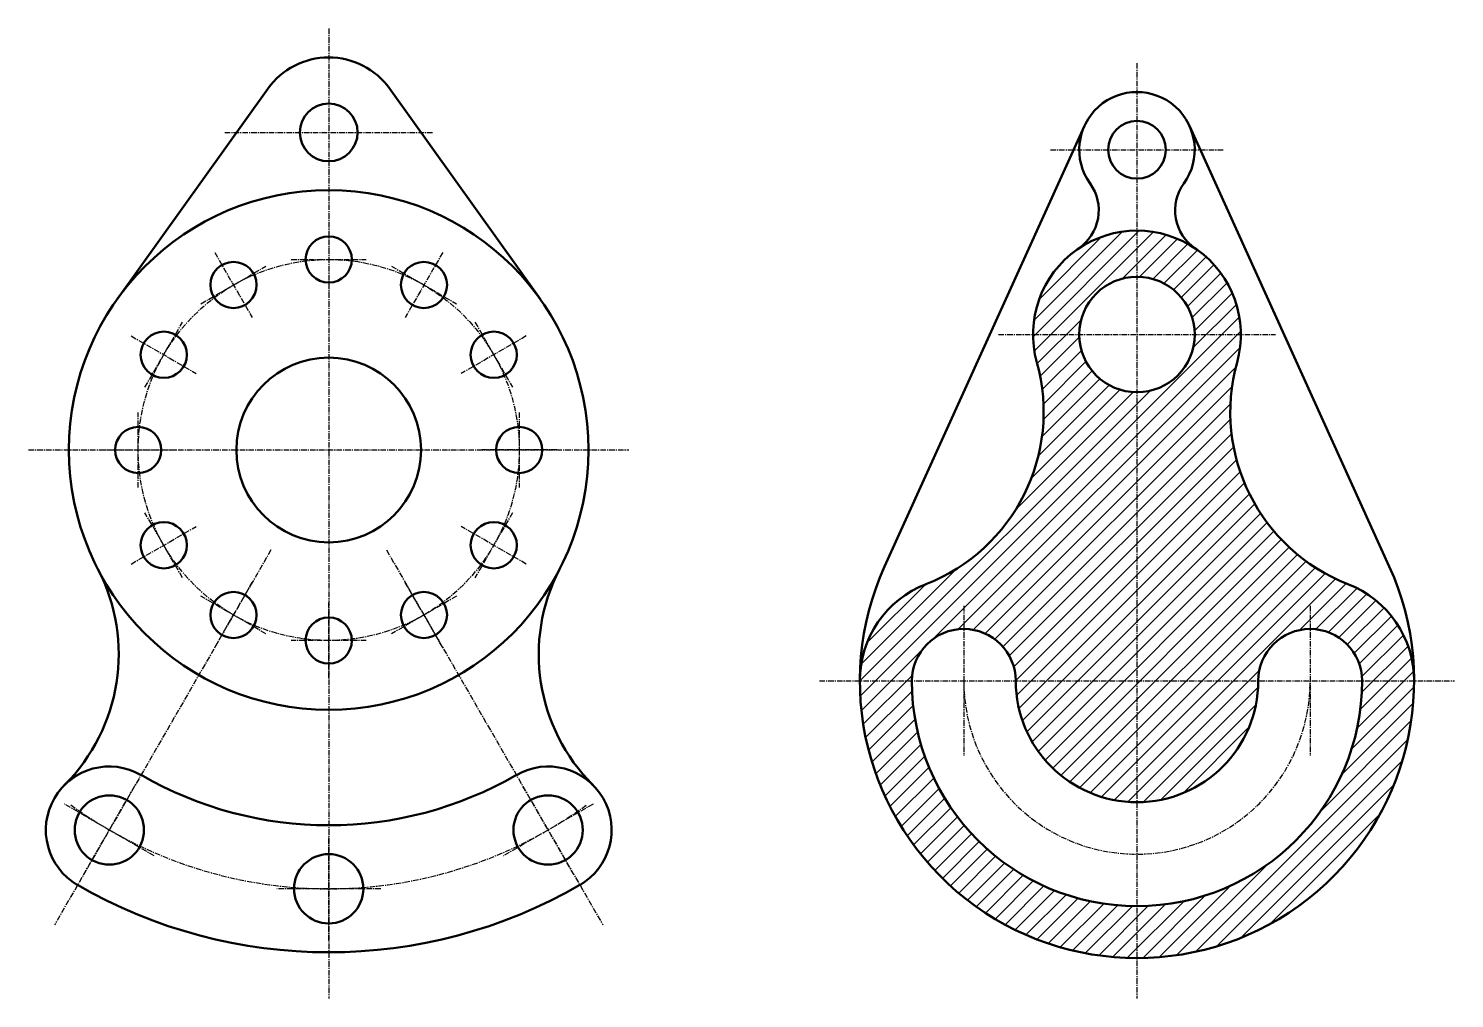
# Model space of a CAD drawing. Header units: millimetres. Extents: x -52 to 195, y -95 to 73.
import ezdxf

# ---------------------------------------------------------------- set-up
doc = ezdxf.new("R2010")
doc.units = ezdxf.units.MM
doc.header["$LTSCALE"] = 0.3
doc.linetypes.add('CENTER', pattern=[5.08, 3.175, -0.635, 0.635, -0.635])
for name, color, linetype, lineweight in [('Осевая', 7, 'CENTER', 25), ('Основная', 7, 'Continuous', 50), ('Штриховка', 7, 'Continuous', 25)]:
    doc.layers.add(name, color=color, linetype=linetype, lineweight=lineweight)

msp = doc.modelspace()

# ---------------------------------------------------------------- hatches: boundary and pattern name
at = {"layer": 'Штриховка'}
h = msp.add_hatch(dxfattribs=at)
h.set_pattern_fill('ANSI31', scale=0.6)
h.paths.add_polyline_path([(92, -40, 1), (188, -40, 0.309052), (176.54, -23.23, -0.38517), (157.34, 15.17, 1.316625), (122.66, 15.17, -0.38517), (103.46, -23.23, 0.309052)])
h.paths.add_polyline_path([(101, -40, 1), (179, -40, 1), (161, -40, -1), (119, -40, 1)])
h.paths.add_polyline_path([(150, 20, 1), (130, 20, 1)])

# ---------------------------------------------------------------- linework, layer by layer
at = {"layer": 'Осевая'}
for p, q in [((0, 73), (0, -95)), ((140, 67), (140, -95)), ((-18, 55), (18, 55)), ((125, 52), (155, 52)), ((0, 39.5), (0, 26.5)), ((-19.75, 34.21), (-13.25, 22.95)), ((-6.5, 33), (6.5, 33)), ((19.75, 34.21), (13.25, 22.95)), ((-22.13, 25.33), (-10.87, 31.83)), ((10.87, 31.83), (22.13, 25.33)), ((-31.83, 10.87), (-25.33, 22.13)), ((25.33, 22.13), (31.83, 10.87)), ((116, 20), (164, 20)), ((-34.21, 19.75), (-22.95, 13.25)), ((34.21, 19.75), (22.95, 13.25)), ((-33, -6.5), (-33, 6.5)), ((33, 6.5), (33, -6.5)), ((-52, 0), (52, 0)), ((-39.5, 0), (-26.5, 0)), ((39.5, 0), (26.5, 0)), ((-25.33, -22.13), (-31.83, -10.87)), ((31.83, -10.87), (25.33, -22.13)), ((-34.21, -19.75), (-22.95, -13.25)), ((34.21, -19.75), (22.95, -13.25)), ((-10, -17.32), (-47.5, -82.27)), ((10, -17.32), (47.5, -82.27)), ((-19.75, -34.21), (-13.25, -22.95)), ((19.75, -34.21), (13.25, -22.95)), ((-10.87, -31.83), (-22.13, -25.33)), ((0, -39.5), (0, -26.5)), ((22.13, -25.33), (10.87, -31.83)), ((110, -27), (110, -53)), ((170, -27), (170, -53)), ((6.5, -33), (-6.5, -33)), ((85, -40), (195, -40)), ((-42.5, -73.61), (-33.5, -58.02)), ((42.5, -73.61), (33.5, -58.02)), ((-30.21, -70.32), (-45.79, -61.32)), ((45.79, -61.32), (30.21, -70.32)), ((0, -85), (0, -67)), ((9, -76), (-9, -76))]:
    msp.add_line(p, q, dxfattribs=at)
msp.add_circle((0, 0), 33, dxfattribs=at)
for centre, radius, start, end in [((140, -40), 30, 180, 360), ((0, 0), 76, 234, 306)]:
    msp.add_arc(centre, radius, start, end, dxfattribs=at)
at = {"layer": 'Основная'}
for p, q in [((-10.57, 62.56), (-36.6, 26.18)), ((10.57, 62.56), (36.6, 26.18)), ((130.89, 56.13), (96.29, -20.17)), ((149.11, 56.13), (183.71, -20.17))]:
    msp.add_line(p, q, dxfattribs=at)
for centre, radius in [((0, 55), 5), ((140, 52), 5), ((0, 0), 45), ((0, 33), 4), ((-16.5, 28.58), 4), ((16.5, 28.58), 4), ((140, 20), 10), ((-28.58, 16.5), 4), ((28.58, 16.5), 4), ((0, 0), 16), ((-33, 0), 4), ((33, 0), 4), ((-28.58, -16.5), 4), ((28.58, -16.5), 4), ((-16.5, -28.58), 4), ((16.5, -28.58), 4), ((0, -33), 4), ((-38, -65.82), 6), ((38, -65.82), 6), ((0, -76), 6)]:
    msp.add_circle(centre, radius, dxfattribs=at)
for centre, radius, start, end in [((0, 55), 13, 35.5785, 144.4215), ((140, 52), 10, 324.3147, 215.6853), ((125.38, 41.5), 8, 304.2161, 35.6853), ((154.62, 41.5), 8, 144.3147, 235.7839), ((140, 20), 18, 344.4346, 195.5654), ((91.83, 6.58), 32, 291.3045, 15.5654), ((188.17, 6.58), 32, 164.4346, 248.6955), ((-68.38, -35.39), 32, 314.9604, 27.3631), ((68.38, -35.39), 32, 152.6369, 225.0396), ((140, -40), 48, 155.6038, 24.3962), ((110, -40), 18, 111.3045, 180), ((170, -40), 18, 0, 68.6955), ((110, -40), 9, 0, 180), ((170, -40), 9, 0, 180), ((140, -40), 39, 180, 360), ((140, -40), 21, 180, 360), ((-38, -65.82), 11, 60, 240), ((0, 0), 65, 240, 300), ((38, -65.82), 11, 300, 480), ((0, 0), 87, 240, 300)]:
    msp.add_arc(centre, radius, start, end, dxfattribs=at)

doc.saveas('drawing.dxf')
